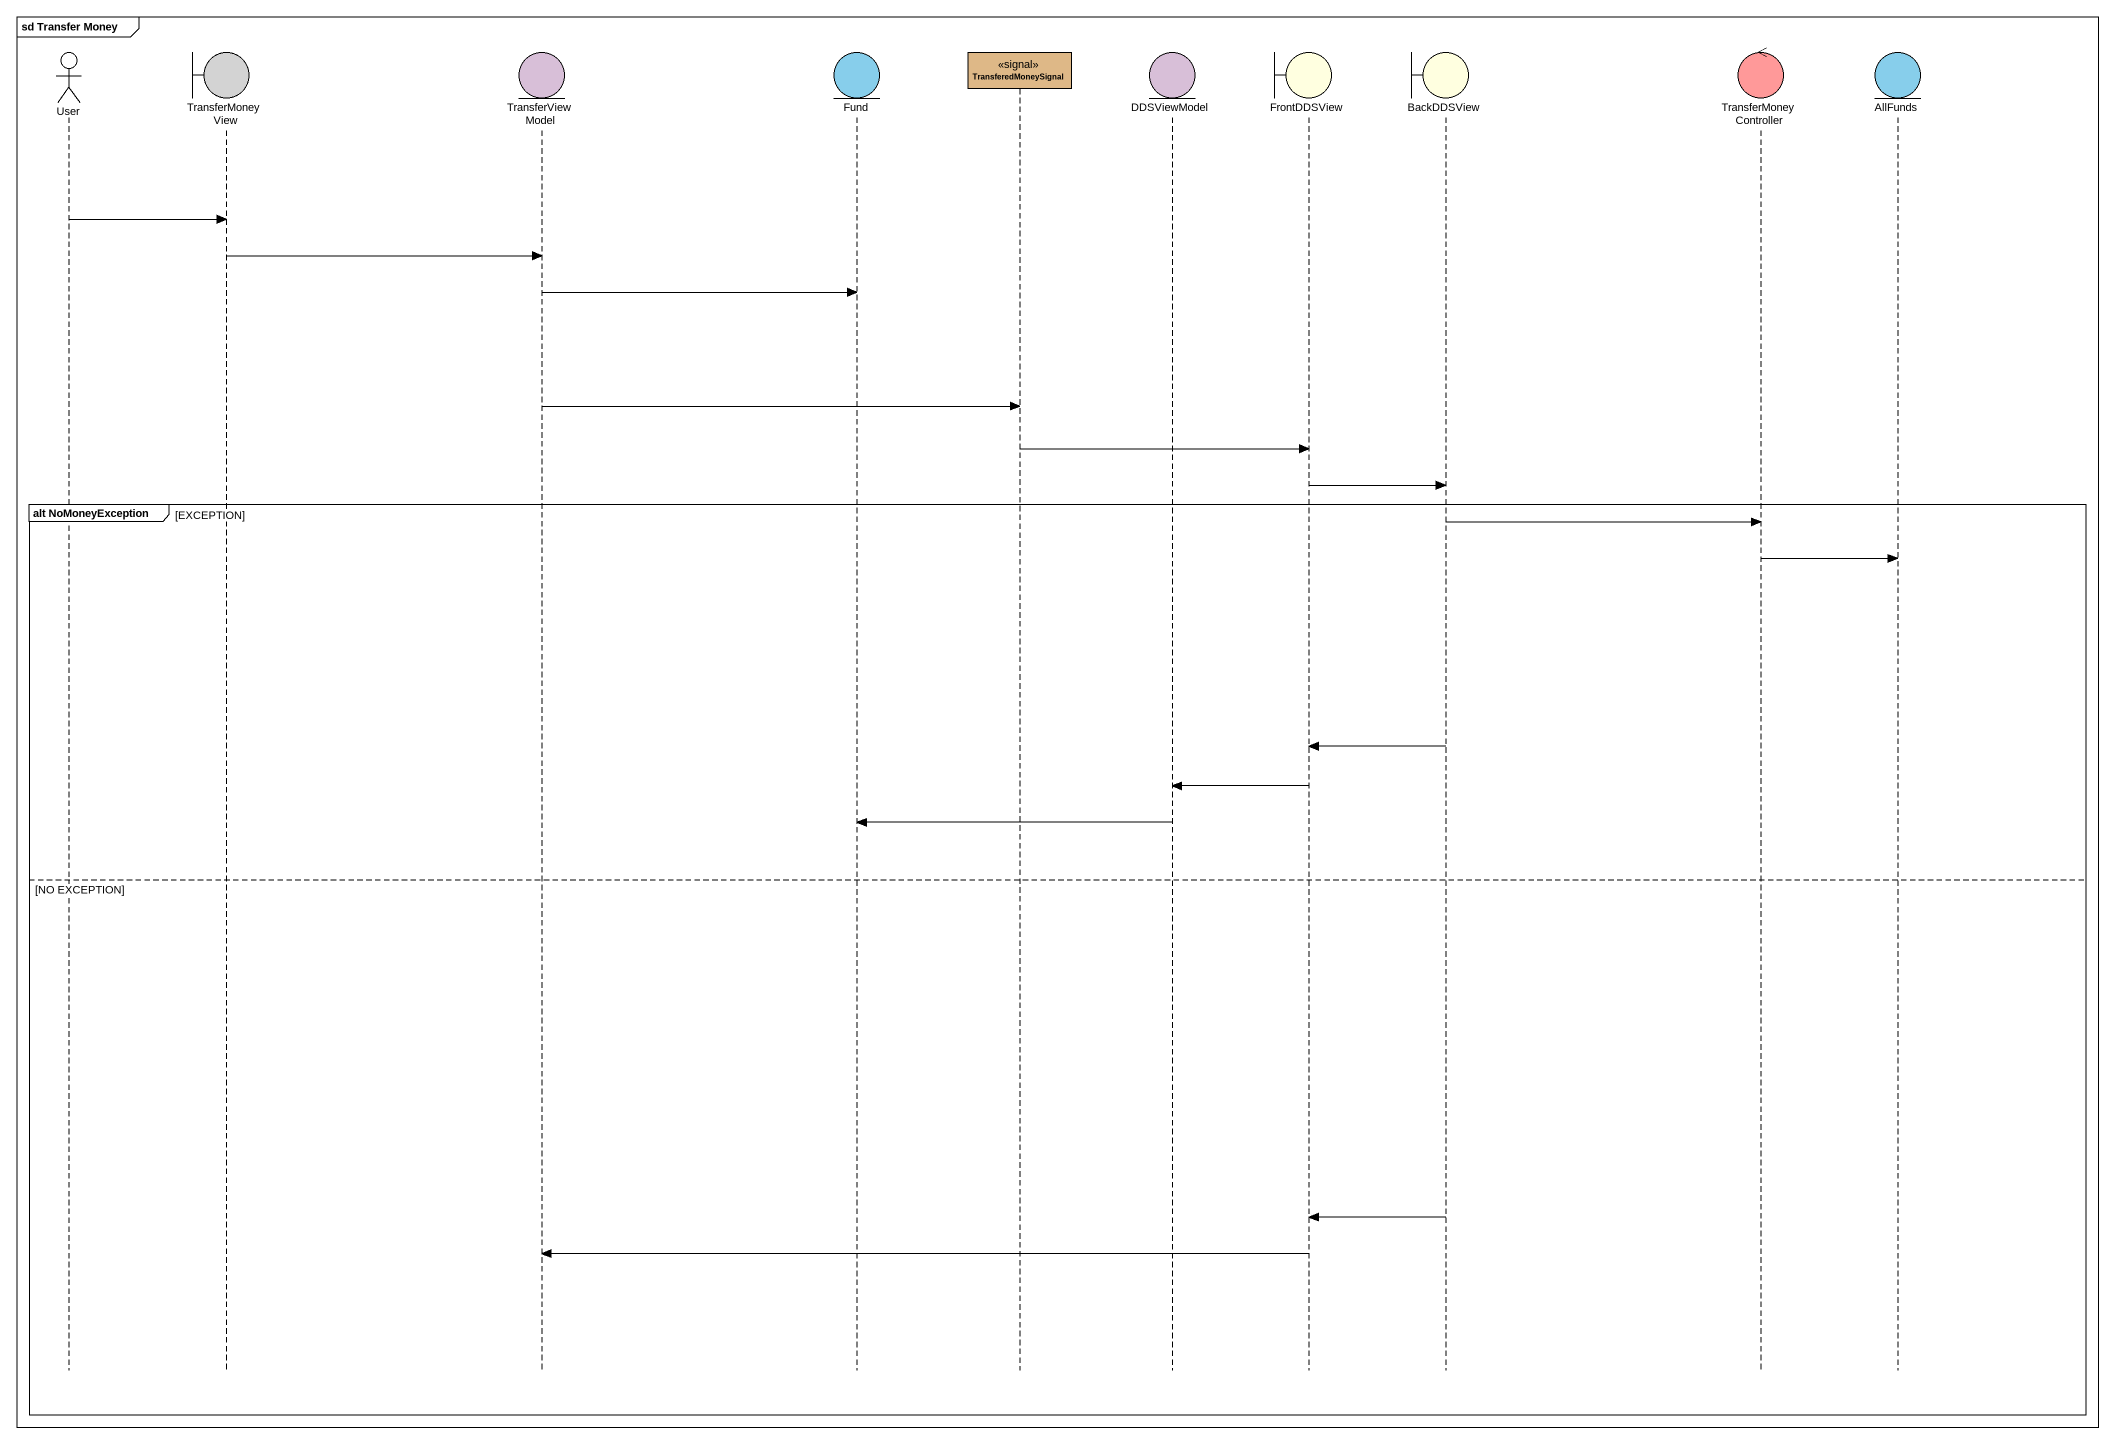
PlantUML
@startuml
mainframe sd Transfer Money
hide footbox
actor User
boundary TransferMoneyView #D3D3D3
entity TransferViewModel #D8BFD8
entity Fund #87CEEB
participant TransferedMoneySignal <<signal>> #DEB887
entity DDSViewModel #D8BFD8
boundary FrontDDSView #FFFFE0
boundary BackDDSView #FFFFE0
control TransferMoneyController #FF9999
entity AllFunds #87CEEB

User -> TransferMoneyView
TransferMoneyView -> TransferViewModel
TransferViewModel -> Fund
TransferViewModel -> TransferedMoneySignal
TransferedMoneySignal -> FrontDDSView
FrontDDSView -> BackDDSView
group alt NoMoneyException [EXCEPTION]
  BackDDSView -> TransferMoneyController
  TransferMoneyController -> AllFunds
  BackDDSView -> FrontDDSView
  FrontDDSView -> DDSViewModel
  DDSViewModel -> Fund
else NO EXCEPTION
  BackDDSView -> FrontDDSView
  FrontDDSView -> TransferViewModel
end
@enduml
